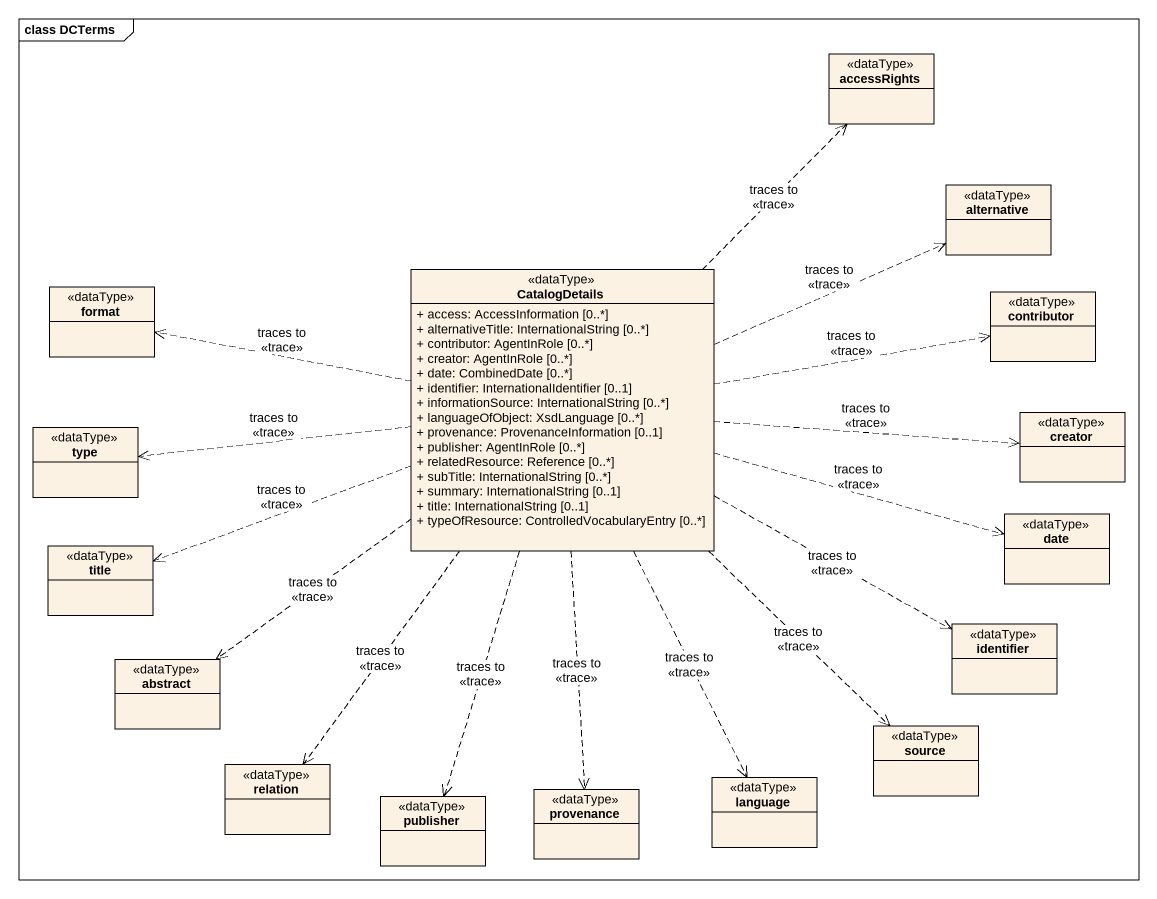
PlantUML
@startuml
mainframe class DCTerms
hide circle
hide empty members
skinparam classAttributeIconSize 0
class accessRights <<dataType>>
class alternative <<dataType>>
class format <<dataType>>
class CatalogDetails <<dataType>> {
  + access: AccessInformation [0..*]
  + alternativeTitle: InternationalString [0..*]
  + contributor: AgentInRole [0..*]
  + creator: AgentInRole [0..*]
  + date: CombinedDate [0..*]
  + identifier: InternationalIdentifier [0..1]
  + informationSource: InternationalString [0..*]
  + languageOfObject: XsdLanguage [0..*]
  + provenance: ProvenanceInformation [0..1]
  + publisher: AgentInRole [0..*]
  + relatedResource: Reference [0..*]
  + subTitle: InternationalString [0..*]
  + summary: InternationalString [0..1]
  + title: InternationalString [0..1]
  + typeOfResource: ControlledVocabularyEntry [0..*]
}
class contributor <<dataType>>
class creator <<dataType>>
class type <<dataType>>
class date <<dataType>>
class "title" as title_ <<dataType>>
class identifier <<dataType>>
class "abstract" as abstract_ <<dataType>>
class source <<dataType>>
class relation <<dataType>>
class language <<dataType>>
class publisher <<dataType>>
class provenance <<dataType>>
CatalogDetails .up.> accessRights : traces to\n<<trace>>
CatalogDetails .right.> alternative : traces to\n<<trace>>
CatalogDetails .left.> format : traces to\n<<trace>>
CatalogDetails .right.> contributor : traces to\n<<trace>>
CatalogDetails .right.> creator : traces to\n<<trace>>
CatalogDetails .left.> type : traces to\n<<trace>>
CatalogDetails .right.> date : traces to\n<<trace>>
CatalogDetails .left.> title_ : traces to\n<<trace>>
CatalogDetails .right.> identifier : traces to\n<<trace>>
CatalogDetails ..> abstract_ : traces to\n<<trace>>
CatalogDetails ..> source : traces to\n<<trace>>
CatalogDetails ..> relation : traces to\n<<trace>>
CatalogDetails ..> language : traces to\n<<trace>>
CatalogDetails ..> publisher : traces to\n<<trace>>
CatalogDetails ..> provenance : traces to\n<<trace>>
@enduml
